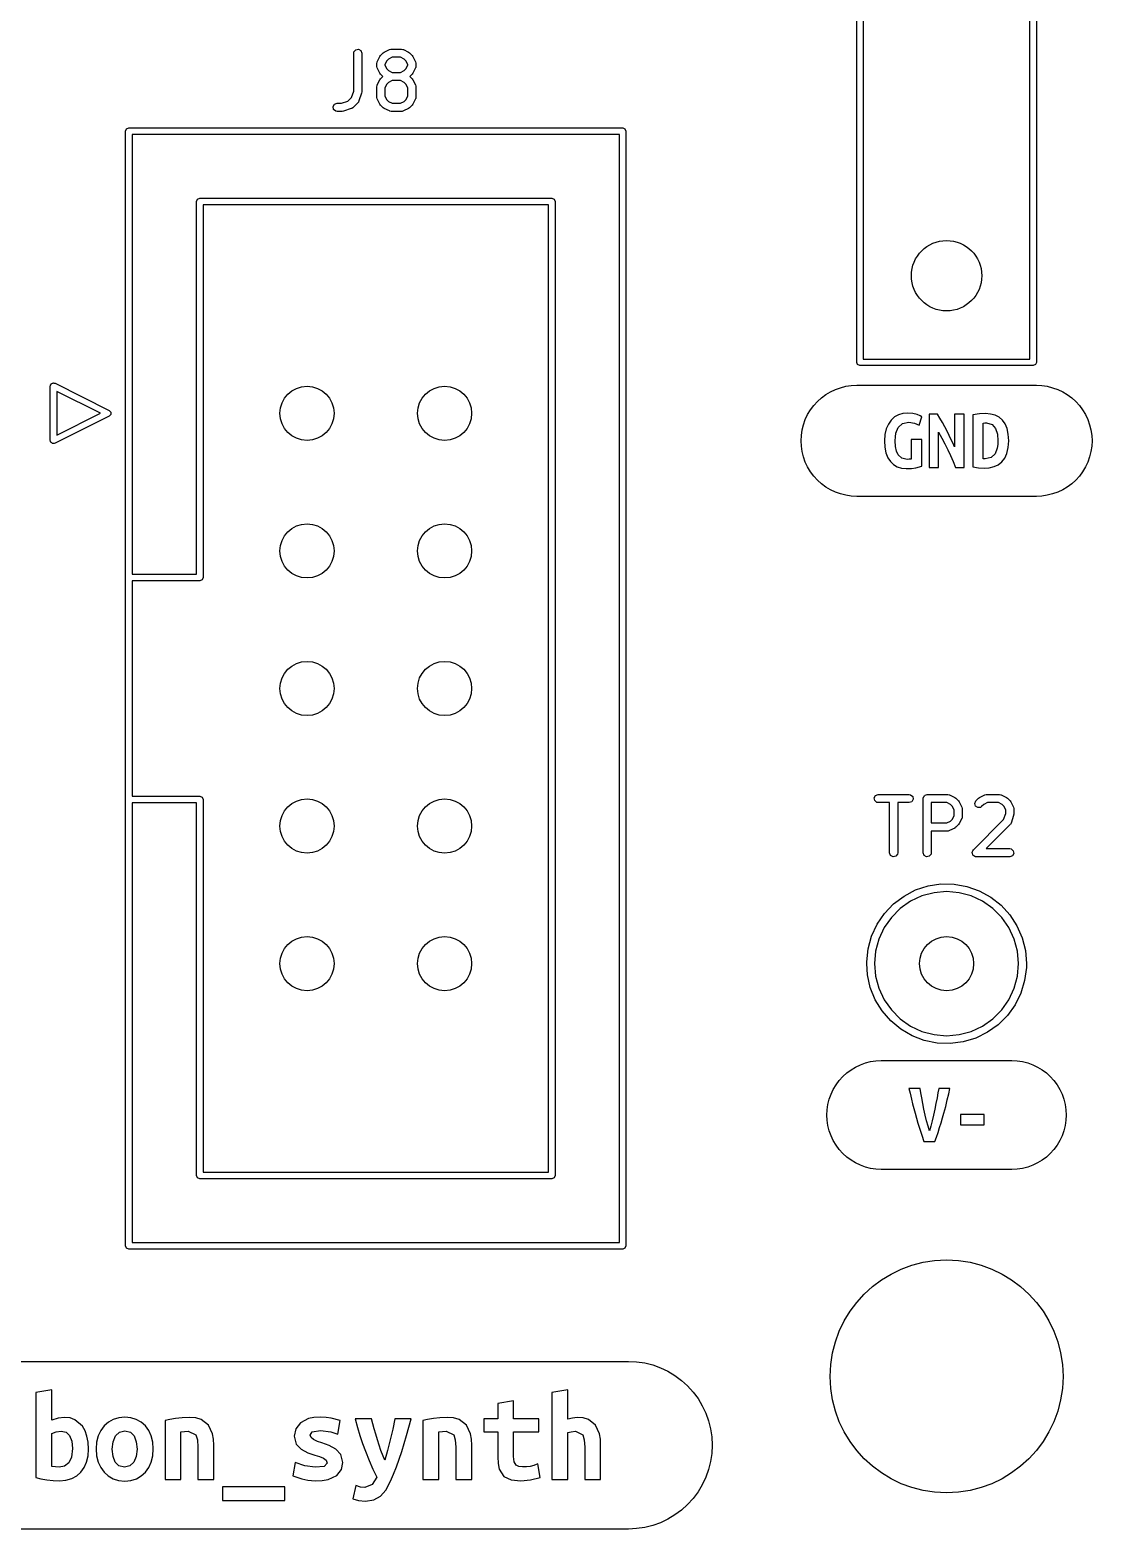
# Model space of a CAD drawing. Extents: x 80 to 221, y -131 to -73.
# Drawn here: x 201.26 to 220.87, y -130.07 to -102.4 of the extents above; entities that cross this region are included whole.
import ezdxf

# ---------------------------------------------------------------- set-up
doc = ezdxf.new("R2010")
doc.units = 0
doc.layers.add('BLACK', color=7, linetype='CONTINUOUS')

msp = doc.modelspace()

# ---------------------------------------------------------------- linework, layer by layer
at = {"layer": 'BLACK', "linetype": 'CONTINUOUS'}
for p, q in [((216.526, -108.534), (216.526, -97.634)), ((219.846, -97.634), (219.846, -108.534)), ((216.646, -97.694), (216.646, -108.474)), ((219.726, -108.474), (219.726, -97.694)), ((207.238, -102.826), (207.242, -102.801)), ((207.238, -103.528), (207.238, -102.826)), ((207.242, -102.801), (207.275, -102.761)), ((207.275, -102.761), (207.326, -102.753)), ((207.326, -102.753), (207.37, -102.778)), ((207.37, -102.778), (207.388, -102.826)), ((207.388, -102.826), (207.388, -103.541)), ((207.674, -102.983), (207.722, -102.888)), ((207.722, -102.888), (207.735, -102.87)), ((207.735, -102.87), (207.736, -102.869)), ((207.736, -102.869), (207.783, -102.821)), ((207.783, -102.821), (207.802, -102.808)), ((207.802, -102.808), (207.803, -102.807)), ((207.803, -102.807), (207.898, -102.759)), ((207.881, -102.936), (207.85, -102.966)), ((207.949, -102.901), (207.881, -102.936)), ((207.898, -102.759), (207.923, -102.752)), ((207.923, -102.752), (207.927, -102.753)), ((207.927, -102.753), (207.932, -102.751)), ((207.932, -102.751), (208.122, -102.751)), ((208.104, -102.901), (207.949, -102.901)), ((208.173, -102.936), (208.104, -102.901)), ((208.122, -102.751), (208.148, -102.756)), ((208.148, -102.756), (208.151, -102.759)), ((208.151, -102.759), (208.156, -102.759)), ((208.156, -102.759), (208.251, -102.807)), ((208.203, -102.966), (208.173, -102.936)), ((208.251, -102.807), (208.269, -102.82)), ((208.269, -102.82), (208.27, -102.821)), ((208.27, -102.821), (208.318, -102.869)), ((208.318, -102.869), (208.331, -102.887)), ((208.331, -102.887), (208.332, -102.888)), ((208.332, -102.888), (208.38, -102.983)), ((207.666, -103.017), (207.671, -102.991)), ((207.666, -103.064), (207.666, -103.017)), ((207.668, -103.069), (207.666, -103.064)), ((207.667, -103.073), (207.668, -103.069)), ((207.674, -103.098), (207.667, -103.073)), ((207.671, -102.991), (207.674, -102.988)), ((207.674, -102.988), (207.674, -102.983)), ((207.722, -103.193), (207.674, -103.098)), ((207.723, -103.194), (207.722, -103.193)), ((207.736, -103.213), (207.723, -103.194)), ((207.778, -103.255), (207.736, -103.213)), ((207.85, -102.966), (207.816, -103.035)), ((207.816, -103.035), (207.816, -103.047)), ((207.816, -103.047), (207.85, -103.115)), ((207.85, -103.115), (207.881, -103.146)), ((207.881, -103.146), (207.949, -103.18)), ((207.949, -103.18), (208.104, -103.18)), ((208.104, -103.18), (208.173, -103.146)), ((208.173, -103.146), (208.203, -103.115)), ((208.238, -103.035), (208.203, -102.966)), ((208.203, -103.115), (208.238, -103.047)), ((208.238, -103.047), (208.238, -103.035)), ((208.318, -103.213), (208.276, -103.255)), ((208.319, -103.211), (208.318, -103.213)), ((208.332, -103.193), (208.319, -103.211)), ((208.38, -103.098), (208.332, -103.193)), ((208.38, -102.983), (208.387, -103.008)), ((208.383, -103.09), (208.38, -103.094)), ((208.38, -103.094), (208.38, -103.098)), ((208.388, -103.064), (208.383, -103.09)), ((208.387, -103.008), (208.386, -103.013)), ((208.386, -103.013), (208.388, -103.017)), ((208.388, -103.017), (208.388, -103.064)), ((207.666, -103.445), (207.671, -103.42)), ((207.666, -103.636), (207.666, -103.445)), ((207.671, -103.42), (207.674, -103.416)), ((207.674, -103.412), (207.722, -103.317)), ((207.674, -103.416), (207.674, -103.412)), ((207.722, -103.317), (207.735, -103.299)), ((207.735, -103.299), (207.736, -103.297)), ((207.736, -103.297), (207.778, -103.255)), ((207.85, -103.395), (207.816, -103.463)), ((207.816, -103.463), (207.816, -103.618)), ((207.881, -103.364), (207.85, -103.395)), ((207.949, -103.33), (207.881, -103.364)), ((208.104, -103.33), (207.949, -103.33)), ((208.173, -103.364), (208.104, -103.33)), ((208.203, -103.395), (208.173, -103.364)), ((208.238, -103.463), (208.203, -103.395)), ((208.238, -103.618), (208.238, -103.463)), ((208.276, -103.255), (208.318, -103.297)), ((208.318, -103.297), (208.331, -103.316)), ((208.331, -103.316), (208.332, -103.317)), ((208.332, -103.317), (208.38, -103.412)), ((208.38, -103.412), (208.387, -103.437)), ((208.387, -103.437), (208.386, -103.441)), ((208.386, -103.441), (208.388, -103.445)), ((208.388, -103.445), (208.388, -103.636)), ((206.858, -103.813), (206.884, -103.769)), ((206.884, -103.769), (206.932, -103.751)), ((206.932, -103.751), (207.015, -103.751)), ((207.015, -103.751), (207.129, -103.713)), ((207.129, -103.713), (207.199, -103.643)), ((207.199, -103.643), (207.238, -103.528)), ((207.318, -103.737), (207.223, -103.832)), ((207.32, -103.732), (207.318, -103.737)), ((207.324, -103.73), (207.32, -103.732)), ((207.336, -103.707), (207.324, -103.73)), ((207.384, -103.564), (207.336, -103.707)), ((207.388, -103.541), (207.384, -103.563)), ((207.384, -103.563), (207.384, -103.564)), ((207.668, -103.64), (207.666, -103.636)), ((207.667, -103.644), (207.668, -103.64)), ((207.674, -103.669), (207.667, -103.644)), ((207.722, -103.765), (207.674, -103.669)), ((207.723, -103.766), (207.722, -103.765)), ((207.736, -103.784), (207.723, -103.766)), ((207.816, -103.618), (207.85, -103.687)), ((207.85, -103.687), (207.881, -103.717)), ((207.881, -103.717), (207.949, -103.751)), ((207.949, -103.751), (208.104, -103.751)), ((208.104, -103.751), (208.173, -103.717)), ((208.173, -103.717), (208.203, -103.687)), ((208.203, -103.687), (208.238, -103.618)), ((208.332, -103.765), (208.319, -103.783)), ((208.38, -103.669), (208.332, -103.765)), ((208.383, -103.662), (208.38, -103.665)), ((208.38, -103.665), (208.38, -103.669)), ((208.388, -103.636), (208.383, -103.662)), ((206.867, -103.864), (206.858, -103.813)), ((206.906, -103.897), (206.867, -103.864)), ((206.932, -103.901), (206.906, -103.897)), ((207.027, -103.901), (206.932, -103.901)), ((207.028, -103.901), (207.027, -103.901)), ((207.051, -103.898), (207.028, -103.901)), ((207.194, -103.85), (207.051, -103.898)), ((207.197, -103.847), (207.194, -103.85)), ((207.202, -103.847), (207.197, -103.847)), ((207.223, -103.832), (207.202, -103.847)), ((207.783, -103.832), (207.736, -103.784)), ((207.785, -103.832), (207.783, -103.832)), ((207.803, -103.846), (207.785, -103.832)), ((207.898, -103.893), (207.803, -103.846)), ((207.903, -103.894), (207.898, -103.893)), ((207.906, -103.897), (207.903, -103.894)), ((207.932, -103.901), (207.906, -103.897)), ((208.122, -103.901), (207.932, -103.901)), ((208.126, -103.9), (208.122, -103.901)), ((208.131, -103.901), (208.126, -103.9)), ((208.156, -103.893), (208.131, -103.901)), ((208.251, -103.846), (208.156, -103.893)), ((208.252, -103.845), (208.251, -103.846)), ((208.27, -103.832), (208.252, -103.845)), ((208.318, -103.784), (208.27, -103.832)), ((208.319, -103.783), (208.318, -103.784)), ((203.026, -104.264), (203.044, -104.222)), ((203.026, -124.844), (203.026, -104.264)), ((203.044, -104.222), (203.086, -104.204)), ((203.086, -104.204), (212.206, -104.204)), ((212.146, -104.324), (203.146, -104.324)), ((203.146, -104.324), (203.146, -112.444)), ((212.146, -124.784), (212.146, -104.324)), ((212.206, -104.204), (212.248, -104.222)), ((212.248, -104.222), (212.266, -104.264)), ((212.266, -104.264), (212.266, -124.844)), ((204.336, -105.564), (204.354, -105.522)), ((204.336, -112.444), (204.336, -105.564)), ((204.354, -105.522), (204.396, -105.504)), ((204.396, -105.504), (210.896, -105.504)), ((210.836, -105.624), (204.456, -105.624)), ((204.456, -105.624), (204.456, -112.504)), ((210.836, -123.484), (210.836, -105.624)), ((210.896, -105.504), (210.938, -105.522)), ((210.938, -105.522), (210.956, -105.564)), ((210.956, -105.564), (210.956, -123.544)), ((216.646, -108.474), (219.726, -108.474)), ((216.544, -108.576), (216.526, -108.534)), ((216.586, -108.594), (216.544, -108.576)), ((219.786, -108.594), (216.586, -108.594)), ((219.828, -108.576), (219.786, -108.594)), ((219.846, -108.534), (219.828, -108.576)), ((201.636, -108.974), (201.641, -108.961)), ((201.636, -109.974), (201.636, -108.974)), ((201.641, -108.961), (201.642, -108.947)), ((201.642, -108.947), (201.65, -108.941)), ((201.65, -108.941), (201.654, -108.932)), ((201.654, -108.932), (201.666, -108.926)), ((201.666, -108.926), (201.677, -108.917)), ((201.677, -108.917), (201.687, -108.918)), ((201.687, -108.918), (201.696, -108.914)), ((201.696, -108.914), (201.709, -108.919)), ((201.709, -108.919), (201.723, -108.92)), ((201.723, -108.92), (202.723, -109.42)), ((216.133, -109.035), (216.228, -109.001)), ((216.228, -109.001), (216.326, -108.976)), ((216.326, -108.976), (216.425, -108.962)), ((216.425, -108.962), (216.526, -108.957)), ((216.526, -108.957), (219.846, -108.957)), ((219.846, -108.957), (219.947, -108.962)), ((219.947, -108.962), (220.046, -108.976)), ((220.046, -108.976), (220.144, -109.001)), ((220.144, -109.001), (220.239, -109.035)), ((202.562, -109.474), (201.756, -109.071)), ((201.756, -109.071), (201.756, -109.877)), ((215.733, -109.331), (215.801, -109.257)), ((215.801, -109.257), (215.875, -109.189)), ((215.875, -109.189), (215.956, -109.129)), ((215.956, -109.129), (216.042, -109.078)), ((216.042, -109.078), (216.133, -109.035)), ((220.239, -109.035), (220.33, -109.078)), ((220.33, -109.078), (220.416, -109.129)), ((220.416, -109.129), (220.497, -109.189)), ((220.497, -109.189), (220.571, -109.257)), ((220.571, -109.257), (220.639, -109.331)), ((202.723, -109.528), (201.723, -110.028)), ((201.756, -109.877), (202.562, -109.474)), ((202.723, -109.42), (202.735, -109.435)), ((202.735, -109.513), (202.723, -109.528)), ((202.735, -109.435), (202.75, -109.447)), ((202.75, -109.501), (202.735, -109.513)), ((202.75, -109.447), (202.75, -109.452)), ((202.75, -109.452), (202.753, -109.455)), ((202.753, -109.493), (202.75, -109.496)), ((202.75, -109.496), (202.75, -109.501)), ((202.753, -109.455), (202.752, -109.474)), ((202.752, -109.474), (202.753, -109.493)), ((215.578, -109.59), (215.621, -109.499)), ((215.621, -109.499), (215.673, -109.412)), ((215.673, -109.412), (215.733, -109.331)), ((217.224, -109.542), (217.162, -109.599)), ((217.297, -109.502), (217.224, -109.542)), ((217.378, -109.477), (217.297, -109.502)), ((217.464, -109.469), (217.378, -109.477)), ((217.566, -109.478), (217.464, -109.469)), ((217.645, -109.498), (217.566, -109.478)), ((217.699, -109.522), (217.645, -109.498)), ((217.681, -109.696), (217.732, -109.541)), ((217.732, -109.541), (217.699, -109.522)), ((218.019, -109.491), (217.862, -109.491)), ((217.862, -109.491), (217.862, -110.474)), ((218.064, -109.564), (218.019, -109.491)), ((218.108, -109.643), (218.064, -109.564)), ((218.51, -109.491), (218.334, -109.491)), ((218.334, -109.491), (218.334, -110.096)), ((218.51, -110.474), (218.51, -109.491)), ((218.794, -109.485), (218.669, -109.504)), ((218.669, -109.504), (218.669, -110.463)), ((218.904, -109.48), (218.794, -109.485)), ((218.996, -109.487), (218.904, -109.48)), ((219.081, -109.509), (218.996, -109.487)), ((219.155, -109.546), (219.081, -109.509)), ((219.216, -109.599), (219.155, -109.546)), ((220.639, -109.331), (220.699, -109.412)), ((220.699, -109.412), (220.751, -109.499)), ((220.751, -109.499), (220.794, -109.59)), ((215.505, -109.881), (215.52, -109.782)), ((215.52, -109.782), (215.544, -109.684)), ((215.544, -109.684), (215.578, -109.59)), ((217.072, -109.761), (217.047, -109.864)), ((217.111, -109.672), (217.072, -109.761)), ((217.162, -109.599), (217.111, -109.672)), ((217.24, -109.909), (217.25, -109.843)), ((217.25, -109.843), (217.295, -109.735)), ((217.295, -109.735), (217.373, -109.664)), ((217.373, -109.664), (217.491, -109.639)), ((217.491, -109.639), (217.595, -109.657)), ((217.595, -109.657), (217.681, -109.696)), ((218.038, -110.474), (218.038, -109.822)), ((218.038, -109.822), (218.097, -109.931)), ((218.152, -109.725), (218.108, -109.643)), ((218.195, -109.806), (218.152, -109.725)), ((218.235, -109.886), (218.195, -109.806)), ((218.864, -109.655), (218.892, -109.651)), ((218.864, -110.315), (218.864, -109.655)), ((218.892, -109.651), (218.921, -109.65)), ((218.921, -109.65), (219.027, -109.678)), ((219.027, -109.678), (219.092, -109.752)), ((219.092, -109.752), (219.126, -109.858)), ((219.126, -109.858), (219.135, -109.982)), ((219.266, -109.668), (219.216, -109.599)), ((219.303, -109.754), (219.266, -109.668)), ((219.326, -109.858), (219.303, -109.754)), ((219.334, -109.982), (219.326, -109.858)), ((220.794, -109.59), (220.828, -109.684)), ((220.828, -109.684), (220.852, -109.782)), ((220.852, -109.782), (220.867, -109.881)), ((201.641, -109.987), (201.636, -109.974)), ((201.642, -110.001), (201.641, -109.987)), ((201.65, -110.007), (201.642, -110.001)), ((201.654, -110.016), (201.65, -110.007)), ((201.666, -110.022), (201.654, -110.016)), ((201.677, -110.031), (201.666, -110.022)), ((201.687, -110.03), (201.677, -110.031)), ((201.696, -110.034), (201.687, -110.03)), ((201.709, -110.029), (201.696, -110.034)), ((201.723, -110.028), (201.709, -110.029)), ((215.5, -109.982), (215.505, -109.881)), ((215.505, -110.083), (215.5, -109.982)), ((215.52, -110.182), (215.505, -110.083)), ((217.047, -109.864), (217.038, -109.982)), ((217.038, -109.982), (217.045, -110.101)), ((217.045, -110.101), (217.067, -110.205)), ((217.237, -109.982), (217.24, -109.909)), ((217.243, -110.089), (217.237, -109.982)), ((217.261, -110.176), (217.243, -110.089)), ((217.727, -109.96), (217.532, -109.96)), ((217.532, -109.96), (217.532, -110.319)), ((217.727, -110.45), (217.727, -109.96)), ((218.097, -109.931), (218.154, -110.039)), ((218.154, -110.039), (218.207, -110.148)), ((218.273, -109.963), (218.235, -109.886)), ((218.306, -110.034), (218.273, -109.963)), ((218.334, -110.096), (218.306, -110.034)), ((219.123, -110.116), (219.084, -110.222)), ((219.132, -110.052), (219.123, -110.116)), ((219.135, -109.982), (219.132, -110.052)), ((219.3, -110.215), (219.325, -110.108)), ((219.325, -110.108), (219.334, -109.982)), ((220.867, -110.083), (220.852, -110.182)), ((220.867, -109.881), (220.872, -109.982)), ((220.872, -109.982), (220.867, -110.083)), ((215.544, -110.28), (215.52, -110.182)), ((215.578, -110.374), (215.544, -110.28)), ((215.621, -110.465), (215.578, -110.374)), ((217.067, -110.205), (217.101, -110.293)), ((217.101, -110.293), (217.148, -110.365)), ((217.148, -110.365), (217.206, -110.422)), ((217.292, -110.242), (217.261, -110.176)), ((217.361, -110.304), (217.292, -110.242)), ((217.456, -110.325), (217.361, -110.304)), ((217.494, -110.323), (217.456, -110.325)), ((217.532, -110.319), (217.494, -110.323)), ((218.207, -110.148), (218.258, -110.256)), ((218.258, -110.256), (218.307, -110.365)), ((218.307, -110.365), (218.353, -110.474)), ((218.881, -110.317), (218.864, -110.315)), ((218.899, -110.317), (218.881, -110.317)), ((219.011, -110.292), (218.899, -110.317)), ((219.084, -110.222), (219.011, -110.292)), ((219.139, -110.423), (219.205, -110.371)), ((219.205, -110.371), (219.259, -110.302)), ((219.259, -110.302), (219.3, -110.215)), ((220.794, -110.374), (220.751, -110.465)), ((220.828, -110.28), (220.794, -110.374)), ((220.852, -110.182), (220.828, -110.28)), ((215.673, -110.552), (215.621, -110.465)), ((215.733, -110.633), (215.673, -110.552)), ((215.801, -110.707), (215.733, -110.633)), ((217.206, -110.422), (217.274, -110.462)), ((217.274, -110.462), (217.352, -110.487)), ((217.352, -110.487), (217.44, -110.495)), ((217.44, -110.495), (217.537, -110.491)), ((217.537, -110.491), (217.618, -110.479)), ((217.618, -110.479), (217.727, -110.45)), ((217.862, -110.474), (218.038, -110.474)), ((218.353, -110.474), (218.51, -110.474)), ((218.669, -110.463), (218.776, -110.481)), ((218.776, -110.481), (218.878, -110.487)), ((218.878, -110.487), (218.974, -110.48)), ((218.974, -110.48), (219.062, -110.459)), ((219.062, -110.459), (219.139, -110.423)), ((220.639, -110.633), (220.571, -110.707)), ((220.699, -110.552), (220.639, -110.633)), ((220.751, -110.465), (220.699, -110.552)), ((215.875, -110.775), (215.801, -110.707)), ((215.956, -110.835), (215.875, -110.775)), ((216.042, -110.886), (215.956, -110.835)), ((216.133, -110.929), (216.042, -110.886)), ((216.228, -110.963), (216.133, -110.929)), ((216.326, -110.988), (216.228, -110.963)), ((220.144, -110.963), (220.046, -110.988)), ((220.239, -110.929), (220.144, -110.963)), ((220.33, -110.886), (220.239, -110.929)), ((220.416, -110.835), (220.33, -110.886)), ((220.497, -110.775), (220.416, -110.835)), ((220.571, -110.707), (220.497, -110.775)), ((216.425, -111.002), (216.326, -110.988)), ((216.526, -111.007), (216.425, -111.002)), ((219.846, -111.007), (216.526, -111.007)), ((219.947, -111.002), (219.846, -111.007)), ((220.046, -110.988), (219.947, -111.002)), ((203.146, -112.444), (204.336, -112.444)), ((204.396, -112.564), (203.146, -112.564)), ((203.146, -112.564), (203.146, -116.544)), ((204.438, -112.546), (204.396, -112.564)), ((204.456, -112.504), (204.438, -112.546)), ((203.146, -116.544), (204.396, -116.544)), ((204.336, -116.664), (203.146, -116.664)), ((203.146, -116.664), (203.146, -124.784)), ((204.336, -123.544), (204.336, -116.664)), ((204.396, -116.544), (204.438, -116.562)), ((204.438, -116.562), (204.456, -116.604)), ((204.456, -116.604), (204.456, -123.484)), ((216.85, -116.573), (216.876, -116.529)), ((216.859, -116.624), (216.85, -116.573)), ((216.898, -116.657), (216.859, -116.624)), ((216.876, -116.529), (216.924, -116.511)), ((216.924, -116.661), (216.898, -116.657)), ((216.924, -116.511), (217.496, -116.511)), ((217.135, -116.661), (216.924, -116.661)), ((217.135, -117.586), (217.135, -116.661)), ((217.496, -116.661), (217.285, -116.661)), ((217.285, -116.661), (217.285, -117.586)), ((217.496, -116.511), (217.521, -116.516)), ((217.544, -116.644), (217.496, -116.661)), ((217.521, -116.516), (217.56, -116.549)), ((217.569, -116.599), (217.544, -116.644)), ((217.56, -116.549), (217.569, -116.599)), ((217.754, -116.586), (217.756, -116.577)), ((217.754, -117.586), (217.754, -116.586)), ((217.755, -116.573), (217.757, -116.57)), ((217.756, -116.577), (217.755, -116.573)), ((217.757, -116.57), (217.758, -116.561)), ((217.758, -116.561), (217.771, -116.546)), ((217.771, -116.546), (217.781, -116.529)), ((217.781, -116.529), (217.787, -116.527)), ((217.787, -116.527), (217.791, -116.521)), ((217.791, -116.521), (217.811, -116.518)), ((217.811, -116.518), (217.829, -116.511)), ((217.829, -116.511), (218.21, -116.511)), ((217.904, -116.661), (217.904, -117.035)), ((218.192, -116.661), (217.904, -116.661)), ((218.261, -116.696), (218.192, -116.661)), ((218.21, -116.511), (218.235, -116.516)), ((218.235, -116.516), (218.239, -116.519)), ((218.239, -116.519), (218.243, -116.519)), ((218.243, -116.519), (218.339, -116.567)), ((218.291, -116.726), (218.261, -116.696)), ((218.325, -116.795), (218.291, -116.726)), ((218.339, -116.567), (218.357, -116.58)), ((218.357, -116.58), (218.358, -116.581)), ((218.358, -116.581), (218.406, -116.629)), ((218.406, -116.629), (218.419, -116.647)), ((218.419, -116.647), (218.42, -116.648)), ((218.42, -116.648), (218.467, -116.743)), ((218.467, -116.743), (218.475, -116.768)), ((218.475, -116.768), (218.474, -116.773)), ((218.474, -116.773), (218.475, -116.777)), ((218.475, -116.777), (218.475, -116.92)), ((218.707, -116.675), (218.728, -116.629)), ((218.72, -116.725), (218.707, -116.675)), ((218.762, -116.754), (218.72, -116.725)), ((218.728, -116.629), (218.776, -116.581)), ((218.813, -116.75), (218.762, -116.754)), ((218.776, -116.581), (218.794, -116.568)), ((218.794, -116.568), (218.795, -116.567)), ((218.795, -116.567), (218.891, -116.519)), ((218.834, -116.735), (218.813, -116.75)), ((218.873, -116.696), (218.834, -116.735)), ((218.942, -116.661), (218.873, -116.696)), ((218.891, -116.519), (218.916, -116.512)), ((218.916, -116.512), (218.92, -116.513)), ((218.92, -116.513), (218.924, -116.511)), ((218.924, -116.511), (219.162, -116.511)), ((219.144, -116.661), (218.942, -116.661)), ((219.213, -116.696), (219.144, -116.661)), ((219.162, -116.511), (219.188, -116.516)), ((219.188, -116.516), (219.191, -116.519)), ((219.191, -116.519), (219.196, -116.519)), ((219.196, -116.519), (219.291, -116.567)), ((219.243, -116.726), (219.213, -116.696)), ((219.278, -116.795), (219.243, -116.726)), ((219.291, -116.567), (219.309, -116.58)), ((219.309, -116.58), (219.31, -116.581)), ((219.31, -116.581), (219.358, -116.629)), ((219.358, -116.629), (219.371, -116.647)), ((219.371, -116.647), (219.372, -116.648)), ((219.372, -116.648), (219.42, -116.743)), ((219.42, -116.743), (219.427, -116.768)), ((219.427, -116.768), (219.426, -116.773)), ((219.426, -116.773), (219.428, -116.777)), ((219.428, -116.777), (219.428, -116.872)), ((217.904, -117.035), (218.192, -117.035)), ((218.192, -117.035), (218.261, -117.001)), ((218.261, -117.001), (218.291, -116.971)), ((218.291, -116.971), (218.325, -116.902)), ((218.325, -116.902), (218.325, -116.795)), ((218.42, -117.048), (218.406, -117.067)), ((218.467, -116.953), (218.42, -117.048)), ((218.468, -116.949), (218.467, -116.953)), ((218.471, -116.945), (218.468, -116.949)), ((218.475, -116.92), (218.471, -116.945)), ((218.681, -117.533), (219.239, -116.974)), ((219.239, -116.974), (219.278, -116.86)), ((219.278, -116.86), (219.278, -116.795)), ((219.376, -117.039), (219.364, -117.062)), ((219.424, -116.896), (219.376, -117.039)), ((219.428, -116.872), (219.424, -116.894)), ((219.424, -116.894), (219.424, -116.896)), ((218.21, -117.185), (217.904, -117.185)), ((217.904, -117.185), (217.904, -117.586)), ((218.214, -117.184), (218.21, -117.185)), ((218.218, -117.185), (218.214, -117.184)), ((218.243, -117.177), (218.218, -117.185)), ((218.339, -117.13), (218.243, -117.177)), ((218.34, -117.128), (218.339, -117.13)), ((218.358, -117.116), (218.34, -117.128)), ((218.406, -117.068), (218.358, -117.116)), ((218.406, -117.067), (218.406, -117.068)), ((219.358, -117.068), (218.915, -117.511)), ((219.36, -117.064), (219.358, -117.068)), ((219.364, -117.062), (219.36, -117.064)), ((217.152, -117.635), (217.135, -117.586)), ((217.28, -117.612), (217.247, -117.651)), ((217.285, -117.586), (217.28, -117.612)), ((217.771, -117.635), (217.754, -117.586)), ((217.899, -117.612), (217.866, -117.651)), ((217.904, -117.586), (217.899, -117.612)), ((218.659, -117.58), (218.66, -117.577)), ((218.665, -117.602), (218.659, -117.58)), ((218.66, -117.573), (218.671, -117.554)), ((218.66, -117.577), (218.66, -117.573)), ((218.669, -117.624), (218.665, -117.602)), ((218.671, -117.554), (218.681, -117.533)), ((218.915, -117.511), (219.353, -117.511)), ((219.353, -117.511), (219.378, -117.516)), ((219.378, -117.516), (219.418, -117.549)), ((219.427, -117.599), (219.401, -117.644)), ((219.418, -117.549), (219.427, -117.599)), ((217.197, -117.66), (217.152, -117.635)), ((217.247, -117.651), (217.197, -117.66)), ((217.816, -117.66), (217.771, -117.635)), ((217.866, -117.651), (217.816, -117.66)), ((218.671, -117.626), (218.669, -117.624)), ((218.672, -117.629), (218.671, -117.626)), ((218.691, -117.642), (218.672, -117.629)), ((218.708, -117.657), (218.691, -117.642)), ((218.713, -117.658), (218.708, -117.657)), ((218.714, -117.659), (218.713, -117.658)), ((218.717, -117.659), (218.714, -117.659)), ((218.734, -117.661), (218.717, -117.659)), ((219.353, -117.661), (218.734, -117.661)), ((219.401, -117.644), (219.353, -117.661)), ((217.844, -118.199), (218.083, -118.163)), ((218.083, -118.163), (218.325, -118.166)), ((217.207, -118.531), (217.4, -118.386)), ((217.4, -118.386), (217.614, -118.274)), ((217.731, -118.384), (217.521, -118.482)), ((217.614, -118.274), (217.844, -118.199)), ((217.955, -118.324), (217.731, -118.384)), ((218.186, -118.304), (217.955, -118.324)), ((218.417, -118.324), (218.186, -118.304)), ((218.325, -118.166), (218.563, -118.208)), ((218.641, -118.384), (218.417, -118.324)), ((218.563, -118.208), (218.791, -118.289)), ((218.851, -118.482), (218.641, -118.384)), ((218.791, -118.289), (219.002, -118.405)), ((219.002, -118.405), (219.192, -118.555)), ((216.903, -118.905), (217.04, -118.706)), ((217.04, -118.706), (217.207, -118.531)), ((217.331, -118.615), (217.167, -118.779)), ((217.521, -118.482), (217.331, -118.615)), ((219.041, -118.615), (218.851, -118.482)), ((219.205, -118.779), (219.041, -118.615)), ((219.192, -118.555), (219.355, -118.734)), ((216.802, -119.125), (216.903, -118.905)), ((217.034, -118.969), (216.936, -119.179)), ((217.167, -118.779), (217.034, -118.969)), ((219.338, -118.969), (219.205, -118.779)), ((219.436, -119.179), (219.338, -118.969)), ((219.355, -118.734), (219.486, -118.937)), ((219.486, -118.937), (219.582, -119.159)), ((216.737, -119.358), (216.802, -119.125)), ((216.936, -119.179), (216.876, -119.403)), ((219.496, -119.403), (219.436, -119.179)), ((219.582, -119.159), (219.641, -119.393)), ((216.711, -119.598), (216.737, -119.358)), ((216.876, -119.403), (216.856, -119.634)), ((219.516, -119.634), (219.496, -119.403)), ((219.641, -119.393), (219.661, -119.634)), ((216.714, -119.634), (216.711, -119.598)), ((216.725, -119.839), (216.714, -119.634)), ((216.856, -119.634), (216.876, -119.865)), ((219.496, -119.865), (219.516, -119.634)), ((219.659, -119.706), (219.628, -119.946)), ((219.661, -119.634), (219.659, -119.706)), ((216.778, -120.075), (216.725, -119.839)), ((216.869, -120.299), (216.778, -120.075)), ((216.876, -119.865), (216.936, -120.089)), ((216.936, -120.089), (217.034, -120.299)), ((219.338, -120.299), (219.436, -120.089)), ((219.436, -120.089), (219.496, -119.865)), ((219.628, -119.946), (219.557, -120.177)), ((216.996, -120.505), (216.869, -120.299)), ((217.034, -120.299), (217.167, -120.489)), ((219.205, -120.489), (219.338, -120.299)), ((219.557, -120.177), (219.45, -120.394)), ((217.154, -120.688), (216.996, -120.505)), ((217.167, -120.489), (217.331, -120.653)), ((217.331, -120.653), (217.521, -120.786)), ((218.851, -120.786), (219.041, -120.653)), ((219.041, -120.653), (219.205, -120.489)), ((219.309, -120.59), (219.138, -120.761)), ((219.45, -120.394), (219.309, -120.59)), ((217.34, -120.842), (217.154, -120.688)), ((217.549, -120.964), (217.34, -120.842)), ((217.521, -120.786), (217.731, -120.884)), ((217.731, -120.884), (217.955, -120.944)), ((218.417, -120.944), (218.641, -120.884)), ((218.641, -120.884), (218.851, -120.786)), ((218.941, -120.901), (218.724, -121.007)), ((219.138, -120.761), (218.941, -120.901)), ((217.774, -121.05), (217.549, -120.964)), ((218.011, -121.099), (217.774, -121.05)), ((217.955, -120.944), (218.186, -120.964)), ((218.253, -121.107), (218.011, -121.099)), ((218.186, -120.964), (218.417, -120.944)), ((218.493, -121.077), (218.253, -121.107)), ((218.724, -121.007), (218.493, -121.077)), ((216.595, -121.5), (216.688, -121.467)), ((216.688, -121.467), (216.784, -121.443)), ((216.784, -121.443), (216.881, -121.429)), ((216.881, -121.429), (216.98, -121.424)), ((216.98, -121.424), (219.392, -121.424)), ((219.392, -121.424), (219.491, -121.429)), ((219.491, -121.429), (219.588, -121.443)), ((219.588, -121.443), (219.684, -121.467)), ((219.684, -121.467), (219.777, -121.5)), ((216.204, -121.791), (216.27, -121.718)), ((216.27, -121.718), (216.343, -121.652)), ((216.343, -121.652), (216.422, -121.593)), ((216.422, -121.593), (216.506, -121.543)), ((216.506, -121.543), (216.595, -121.5)), ((219.777, -121.5), (219.866, -121.543)), ((219.866, -121.543), (219.95, -121.593)), ((219.95, -121.593), (220.029, -121.652)), ((220.029, -121.652), (220.102, -121.718)), ((220.102, -121.718), (220.168, -121.791)), ((216.052, -122.044), (216.094, -121.955)), ((216.094, -121.955), (216.145, -121.87)), ((216.145, -121.87), (216.204, -121.791)), ((217.699, -121.937), (217.492, -121.937)), ((217.492, -121.937), (217.511, -122.026)), ((217.511, -122.026), (217.537, -122.137)), ((217.711, -122.019), (217.699, -121.937)), ((217.727, -122.114), (217.711, -122.019)), ((218.027, -122.019), (218.01, -122.114)), ((218.042, -121.937), (218.027, -122.019)), ((218.246, -121.937), (218.042, -121.937)), ((218.199, -122.149), (218.225, -122.037)), ((218.225, -122.037), (218.246, -121.937)), ((220.168, -121.791), (220.227, -121.87)), ((220.227, -121.87), (220.278, -121.955)), ((220.278, -121.955), (220.32, -122.044)), ((215.981, -122.33), (215.995, -122.232)), ((215.995, -122.232), (216.019, -122.137)), ((216.019, -122.137), (216.052, -122.044)), ((217.537, -122.137), (217.558, -122.22)), ((217.558, -122.22), (217.58, -122.306)), ((217.58, -122.306), (217.605, -122.396)), ((217.747, -122.216), (217.727, -122.114)), ((217.769, -122.322), (217.747, -122.216)), ((217.99, -122.217), (217.969, -122.323)), ((218.01, -122.114), (217.99, -122.217)), ((218.136, -122.396), (218.17, -122.27)), ((218.17, -122.27), (218.199, -122.149)), ((220.32, -122.044), (220.353, -122.137)), ((220.353, -122.137), (220.377, -122.232)), ((220.377, -122.232), (220.391, -122.33)), ((215.976, -122.428), (215.981, -122.33)), ((215.981, -122.526), (215.976, -122.428)), ((215.995, -122.624), (215.981, -122.526)), ((217.605, -122.396), (217.631, -122.488)), ((217.631, -122.488), (217.658, -122.58)), ((217.658, -122.58), (217.686, -122.672)), ((217.793, -122.428), (217.769, -122.322)), ((217.818, -122.533), (217.793, -122.428)), ((217.844, -122.631), (217.818, -122.533)), ((217.921, -122.534), (217.895, -122.633)), ((217.945, -122.43), (217.921, -122.534)), ((217.969, -122.323), (217.945, -122.43)), ((218.057, -122.66), (218.085, -122.571)), ((218.085, -122.571), (218.111, -122.483)), ((218.111, -122.483), (218.136, -122.396)), ((218.88, -122.416), (218.445, -122.416)), ((218.445, -122.416), (218.445, -122.608)), ((218.88, -122.608), (218.88, -122.416)), ((220.391, -122.526), (220.377, -122.624)), ((220.391, -122.33), (220.396, -122.428)), ((220.396, -122.428), (220.391, -122.526)), ((216.019, -122.719), (215.995, -122.624)), ((216.052, -122.812), (216.019, -122.719)), ((216.094, -122.901), (216.052, -122.812)), ((217.686, -122.672), (217.728, -122.803)), ((217.728, -122.803), (217.767, -122.919)), ((217.87, -122.719), (217.844, -122.631)), ((217.895, -122.633), (217.87, -122.719)), ((217.969, -122.919), (217.999, -122.835)), ((217.999, -122.835), (218.028, -122.748)), ((218.028, -122.748), (218.057, -122.66)), ((218.445, -122.608), (218.88, -122.608)), ((220.32, -122.812), (220.278, -122.901)), ((220.353, -122.719), (220.32, -122.812)), ((220.377, -122.624), (220.353, -122.719)), ((216.145, -122.986), (216.094, -122.901)), ((216.204, -123.065), (216.145, -122.986)), ((216.27, -123.138), (216.204, -123.065)), ((216.343, -123.204), (216.27, -123.138)), ((217.767, -122.919), (217.969, -122.919)), ((220.102, -123.138), (220.029, -123.204)), ((220.168, -123.065), (220.102, -123.138)), ((220.227, -122.986), (220.168, -123.065)), ((220.278, -122.901), (220.227, -122.986)), ((216.422, -123.263), (216.343, -123.204)), ((216.506, -123.313), (216.422, -123.263)), ((216.595, -123.356), (216.506, -123.313)), ((216.688, -123.389), (216.595, -123.356)), ((216.784, -123.413), (216.688, -123.389)), ((216.881, -123.427), (216.784, -123.413)), ((219.588, -123.413), (219.491, -123.427)), ((219.684, -123.389), (219.588, -123.413)), ((219.777, -123.356), (219.684, -123.389)), ((219.866, -123.313), (219.777, -123.356)), ((219.95, -123.263), (219.866, -123.313)), ((220.029, -123.204), (219.95, -123.263)), ((204.354, -123.586), (204.336, -123.544)), ((204.396, -123.604), (204.354, -123.586)), ((210.896, -123.604), (204.396, -123.604)), ((204.456, -123.484), (210.836, -123.484)), ((210.938, -123.586), (210.896, -123.604)), ((210.956, -123.544), (210.938, -123.586)), ((216.98, -123.432), (216.881, -123.427)), ((219.392, -123.432), (216.98, -123.432)), ((219.491, -123.427), (219.392, -123.432)), ((203.146, -124.784), (212.146, -124.784)), ((203.044, -124.886), (203.026, -124.844)), ((203.086, -124.904), (203.044, -124.886)), ((212.206, -124.904), (203.086, -124.904)), ((212.248, -124.886), (212.206, -124.904)), ((212.266, -124.844), (212.248, -124.886)), ((160.307, -126.977), (212.311, -126.977)), ((212.311, -126.977), (212.462, -126.984)), ((212.462, -126.984), (212.612, -127.006)), ((212.612, -127.006), (212.76, -127.043)), ((212.76, -127.043), (212.903, -127.094)), ((212.903, -127.094), (213.04, -127.159)), ((213.04, -127.159), (213.17, -127.237)), ((213.17, -127.237), (213.292, -127.328)), ((201.663, -127.501), (201.37, -127.551)), ((201.37, -127.551), (201.37, -129.121)), ((201.663, -128.061), (201.663, -127.501)), ((211.191, -127.501), (210.898, -127.551)), ((210.898, -127.551), (210.898, -129.154)), ((211.191, -128.044), (211.191, -127.501)), ((213.292, -127.328), (213.405, -127.43)), ((213.405, -127.43), (213.507, -127.542)), ((213.507, -127.542), (213.597, -127.664)), ((210.191, -127.706), (209.898, -127.754)), ((209.898, -127.754), (209.898, -128.035)), ((210.191, -128.035), (210.191, -127.706)), ((213.597, -127.664), (213.675, -127.795)), ((213.675, -127.795), (213.74, -127.932)), ((201.782, -128.022), (201.663, -128.061)), ((201.897, -128.011), (201.782, -128.022)), ((202, -128.021), (201.897, -128.011)), ((202.09, -128.053), (202, -128.021)), ((202.229, -128.172), (202.09, -128.053)), ((202.708, -128.098), (202.631, -128.167)), ((202.799, -128.048), (202.708, -128.098)), ((202.901, -128.016), (202.799, -128.048)), ((203.011, -128.006), (202.901, -128.016)), ((203.123, -128.016), (203.011, -128.006)), ((203.224, -128.048), (203.123, -128.016)), ((203.314, -128.098), (203.224, -128.048)), ((203.391, -128.167), (203.314, -128.098)), ((203.842, -128.05), (203.754, -128.07)), ((203.754, -128.07), (203.754, -129.154)), ((203.948, -128.03), (203.842, -128.05)), ((204.069, -128.016), (203.948, -128.03)), ((204.199, -128.011), (204.069, -128.016)), ((204.321, -128.02), (204.199, -128.011)), ((204.421, -128.048), (204.321, -128.02)), ((204.56, -128.153), (204.421, -128.048)), ((206.256, -128.11), (206.17, -128.222)), ((206.404, -128.033), (206.256, -128.11)), ((206.504, -128.013), (206.404, -128.033)), ((206.621, -128.006), (206.504, -128.013)), ((206.727, -128.01), (206.621, -128.006)), ((206.825, -128.023), (206.727, -128.01)), ((206.988, -128.07), (206.825, -128.023)), ((206.943, -128.318), (206.988, -128.07)), ((207.569, -128.035), (207.264, -128.035)), ((207.264, -128.035), (207.308, -128.194)), ((207.618, -128.223), (207.569, -128.035)), ((208, -128.035), (207.958, -128.225)), ((208.3, -128.035), (208, -128.035)), ((208.255, -128.19), (208.3, -128.035)), ((208.604, -128.05), (208.517, -128.07)), ((208.517, -128.07), (208.517, -129.154)), ((208.711, -128.03), (208.604, -128.05)), ((208.831, -128.016), (208.711, -128.03)), ((208.962, -128.011), (208.831, -128.016)), ((209.084, -128.02), (208.962, -128.011)), ((209.183, -128.048), (209.084, -128.02)), ((209.323, -128.153), (209.183, -128.048)), ((209.898, -128.035), (209.643, -128.035)), ((209.643, -128.035), (209.643, -128.278)), ((210.66, -128.035), (210.191, -128.035)), ((210.66, -128.278), (210.66, -128.035)), ((211.276, -128.022), (211.191, -128.044)), ((211.365, -128.011), (211.276, -128.022)), ((211.478, -128.02), (211.365, -128.011)), ((211.572, -128.048), (211.478, -128.02)), ((211.705, -128.153), (211.572, -128.048)), ((213.74, -127.932), (213.791, -128.075)), ((213.791, -128.075), (213.828, -128.222)), ((201.663, -128.308), (201.743, -128.276)), ((201.663, -128.916), (201.663, -128.308)), ((201.743, -128.276), (201.837, -128.263)), ((201.837, -128.263), (201.929, -128.284)), ((201.929, -128.284), (201.993, -128.347)), ((201.993, -128.347), (202.032, -128.448)), ((202.278, -128.256), (202.229, -128.172)), ((202.313, -128.356), (202.278, -128.256)), ((202.335, -128.469), (202.313, -128.356)), ((202.522, -128.353), (202.492, -128.467)), ((202.569, -128.252), (202.522, -128.353)), ((202.631, -128.167), (202.569, -128.252)), ((202.795, -128.459), (202.838, -128.353)), ((202.838, -128.353), (202.911, -128.284)), ((202.911, -128.284), (203.011, -128.261)), ((203.011, -128.261), (203.114, -128.284)), ((203.114, -128.284), (203.184, -128.353)), ((203.184, -128.353), (203.224, -128.459)), ((203.453, -128.252), (203.391, -128.167)), ((203.499, -128.353), (203.453, -128.252)), ((203.528, -128.467), (203.499, -128.353)), ((204.047, -128.275), (204.115, -128.268)), ((204.047, -129.154), (204.047, -128.275)), ((204.115, -128.268), (204.18, -128.266)), ((204.18, -128.266), (204.326, -128.335)), ((204.326, -128.335), (204.352, -128.426)), ((204.633, -128.314), (204.56, -128.153)), ((204.649, -128.414), (204.633, -128.314)), ((206.17, -128.222), (206.142, -128.356)), ((206.142, -128.356), (206.178, -128.503)), ((206.433, -128.337), (206.472, -128.279)), ((206.451, -128.384), (206.433, -128.337)), ((206.498, -128.42), (206.451, -128.384)), ((206.472, -128.279), (206.623, -128.251)), ((206.623, -128.251), (206.816, -128.279)), ((206.816, -128.279), (206.943, -128.318)), ((207.308, -128.194), (207.354, -128.347)), ((207.354, -128.347), (207.403, -128.493)), ((207.646, -128.323), (207.618, -128.223)), ((207.676, -128.423), (207.646, -128.323)), ((207.935, -128.325), (207.912, -128.424)), ((207.958, -128.225), (207.935, -128.325)), ((208.17, -128.492), (208.213, -128.343)), ((208.213, -128.343), (208.255, -128.19)), ((208.809, -128.275), (208.877, -128.268)), ((208.809, -129.154), (208.809, -128.275)), ((208.877, -128.268), (208.943, -128.266)), ((208.943, -128.266), (209.088, -128.335)), ((209.088, -128.335), (209.115, -128.426)), ((209.395, -128.314), (209.323, -128.153)), ((209.411, -128.414), (209.395, -128.314)), ((209.643, -128.278), (209.898, -128.278)), ((209.898, -128.278), (209.898, -128.737)), ((210.191, -128.73), (210.191, -128.278)), ((210.191, -128.278), (210.66, -128.278)), ((211.191, -128.292), (211.254, -128.275)), ((211.191, -129.154), (211.191, -128.292)), ((211.254, -128.275), (211.334, -128.266)), ((211.334, -128.266), (211.469, -128.335)), ((211.469, -128.335), (211.496, -128.426)), ((211.776, -128.314), (211.705, -128.153)), ((211.793, -128.414), (211.776, -128.314)), ((213.828, -128.222), (213.85, -128.372)), ((213.85, -128.372), (213.858, -128.524)), ((202.044, -128.587), (202.028, -128.746)), ((202.032, -128.448), (202.044, -128.587)), ((202.333, -128.721), (202.342, -128.594)), ((202.342, -128.594), (202.335, -128.469)), ((202.492, -128.467), (202.482, -128.592)), ((202.482, -128.592), (202.492, -128.719)), ((202.78, -128.594), (202.795, -128.459)), ((202.794, -128.73), (202.78, -128.594)), ((203.237, -128.594), (203.223, -128.73)), ((203.224, -128.459), (203.237, -128.594)), ((203.537, -128.592), (203.528, -128.467)), ((203.528, -128.719), (203.537, -128.592)), ((204.352, -128.426), (204.361, -128.561)), ((204.361, -128.561), (204.361, -129.154)), ((204.654, -128.523), (204.649, -128.414)), ((204.654, -129.154), (204.654, -128.523)), ((206.178, -128.503), (206.269, -128.599)), ((206.269, -128.599), (206.39, -128.662)), ((206.39, -128.662), (206.521, -128.706)), ((206.567, -128.453), (206.498, -128.42)), ((206.652, -128.482), (206.567, -128.453)), ((206.785, -128.53), (206.652, -128.482)), ((206.91, -128.595), (206.785, -128.53)), ((207.002, -128.695), (206.91, -128.595)), ((207.403, -128.493), (207.454, -128.631)), ((207.454, -128.631), (207.524, -128.805)), ((207.708, -128.522), (207.676, -128.423)), ((207.741, -128.619), (207.708, -128.522)), ((207.812, -128.799), (207.741, -128.619)), ((207.862, -128.619), (207.812, -128.799)), ((207.887, -128.522), (207.862, -128.619)), ((207.912, -128.424), (207.887, -128.522)), ((208.079, -128.781), (208.126, -128.638)), ((208.126, -128.638), (208.17, -128.492)), ((209.115, -128.426), (209.124, -128.561)), ((209.124, -128.561), (209.124, -129.154)), ((209.417, -128.523), (209.411, -128.414)), ((209.417, -129.154), (209.417, -128.523)), ((211.496, -128.426), (211.505, -128.561)), ((211.505, -128.561), (211.505, -129.154)), ((211.798, -128.523), (211.793, -128.414)), ((211.798, -129.154), (211.798, -128.523)), ((213.85, -128.676), (213.828, -128.826)), ((213.858, -128.524), (213.85, -128.676)), ((201.734, -128.925), (201.663, -128.916)), ((201.797, -128.928), (201.734, -128.925)), ((201.899, -128.908), (201.797, -128.928)), ((201.978, -128.85), (201.899, -128.908)), ((202.028, -128.746), (201.978, -128.85)), ((202.201, -129.02), (202.262, -128.936)), ((202.262, -128.936), (202.306, -128.836)), ((202.306, -128.836), (202.333, -128.721)), ((202.492, -128.719), (202.521, -128.834)), ((202.521, -128.834), (202.567, -128.934)), ((202.567, -128.934), (202.629, -129.02)), ((202.834, -128.837), (202.794, -128.73)), ((202.904, -128.907), (202.834, -128.837)), ((203.006, -128.93), (202.904, -128.907)), ((203.107, -128.907), (203.006, -128.93)), ((203.179, -128.837), (203.107, -128.907)), ((203.223, -128.73), (203.179, -128.837)), ((203.392, -129.02), (203.453, -128.934)), ((203.453, -128.934), (203.499, -128.834)), ((203.499, -128.834), (203.528, -128.719)), ((206.159, -128.842), (206.114, -129.087)), ((206.337, -128.904), (206.159, -128.842)), ((206.528, -128.932), (206.337, -128.904)), ((206.521, -128.706), (206.608, -128.735)), ((206.692, -128.917), (206.528, -128.932)), ((206.608, -128.735), (206.682, -128.765)), ((206.682, -128.765), (206.732, -128.801)), ((206.75, -128.854), (206.692, -128.917)), ((206.732, -128.801), (206.75, -128.854)), ((207.038, -128.844), (207.002, -128.695)), ((207.012, -128.975), (207.038, -128.844)), ((207.524, -128.805), (207.594, -128.965)), ((207.976, -129.057), (208.03, -128.92)), ((208.03, -128.92), (208.079, -128.781)), ((209.898, -128.737), (209.905, -128.864)), ((209.905, -128.864), (209.926, -128.965)), ((210.202, -128.83), (210.191, -128.73)), ((210.236, -128.89), (210.202, -128.83)), ((210.288, -128.918), (210.236, -128.89)), ((210.357, -128.925), (210.288, -128.918)), ((210.432, -128.923), (210.357, -128.925)), ((210.499, -128.915), (210.432, -128.923)), ((210.566, -128.897), (210.499, -128.915)), ((210.641, -128.866), (210.566, -128.897)), ((210.681, -129.118), (210.641, -128.866)), ((213.828, -128.826), (213.791, -128.973)), ((201.37, -129.121), (201.461, -129.144)), ((201.461, -129.144), (201.57, -129.163)), ((201.57, -129.163), (201.688, -129.176)), ((201.688, -129.176), (201.804, -129.18)), ((201.804, -129.18), (201.925, -129.17)), ((201.925, -129.17), (202.032, -129.138)), ((202.032, -129.138), (202.125, -129.088)), ((202.125, -129.088), (202.201, -129.02)), ((202.629, -129.02), (202.706, -129.09)), ((202.706, -129.09), (202.796, -129.142)), ((202.796, -129.142), (202.898, -129.174)), ((202.898, -129.174), (203.011, -129.185)), ((203.011, -129.185), (203.124, -129.174)), ((203.124, -129.174), (203.227, -129.142)), ((203.227, -129.142), (203.316, -129.09)), ((203.316, -129.09), (203.392, -129.02)), ((203.754, -129.154), (204.047, -129.154)), ((204.361, -129.154), (204.654, -129.154)), ((206.114, -129.087), (206.278, -129.147)), ((206.278, -129.147), (206.391, -129.172)), ((206.391, -129.172), (206.526, -129.18)), ((206.526, -129.18), (206.657, -129.173)), ((206.657, -129.173), (206.766, -129.154)), ((206.766, -129.154), (206.925, -129.082)), ((206.925, -129.082), (207.012, -128.975)), ((207.664, -129.111), (207.581, -129.247)), ((207.594, -128.965), (207.664, -129.111)), ((207.83, -129.354), (207.919, -129.19)), ((207.919, -129.19), (207.976, -129.057)), ((208.517, -129.154), (208.809, -129.154)), ((209.124, -129.154), (209.417, -129.154)), ((209.926, -128.965), (210.01, -129.099)), ((210.01, -129.099), (210.143, -129.163)), ((210.143, -129.163), (210.324, -129.18)), ((210.324, -129.18), (210.506, -129.166)), ((210.506, -129.166), (210.681, -129.118)), ((210.898, -129.154), (211.191, -129.154)), ((211.505, -129.154), (211.798, -129.154)), ((213.74, -129.116), (213.675, -129.253)), ((213.791, -128.973), (213.74, -129.116)), ((204.814, -129.292), (204.814, -129.547)), ((205.966, -129.292), (204.814, -129.292)), ((205.966, -129.547), (205.966, -129.292)), ((207.278, -129.266), (207.224, -129.511)), ((207.224, -129.511), (207.325, -129.542)), ((207.363, -129.296), (207.278, -129.266)), ((207.443, -129.304), (207.363, -129.296)), ((207.581, -129.247), (207.443, -129.304)), ((207.613, -129.532), (207.732, -129.467)), ((207.732, -129.467), (207.83, -129.354)), ((213.507, -129.506), (213.405, -129.618)), ((213.597, -129.384), (213.507, -129.506)), ((213.675, -129.253), (213.597, -129.384)), ((204.814, -129.547), (205.966, -129.547)), ((207.325, -129.542), (207.459, -129.554)), ((207.459, -129.554), (207.613, -129.532)), ((213.292, -129.72), (213.17, -129.811)), ((213.405, -129.618), (213.292, -129.72)), ((212.462, -130.064), (212.311, -130.071)), ((212.612, -130.042), (212.462, -130.064)), ((212.76, -130.005), (212.612, -130.042)), ((212.903, -129.954), (212.76, -130.005)), ((213.04, -129.889), (212.903, -129.954)), ((213.17, -129.811), (213.04, -129.889)), ((212.311, -130.071), (160.307, -130.071))]:
    msp.add_line(p, q, dxfattribs=at)
at = {"layer": 'BLACK'}
for centre, radius in [((218.186, -106.934), 0.65), ((206.376, -109.474), 0.5), ((208.916, -109.474), 0.5), ((206.376, -112.014), 0.5), ((208.916, -112.014), 0.5), ((206.376, -114.554), 0.5), ((208.916, -114.554), 0.5), ((206.376, -117.094), 0.5), ((208.916, -117.094), 0.5), ((206.376, -119.634), 0.5), ((208.916, -119.634), 0.5), ((218.186, -119.634), 0.5), ((218.186, -127.254), 2.15)]:
    msp.add_circle(centre, radius, dxfattribs=at)

doc.saveas('drawing.dxf')
